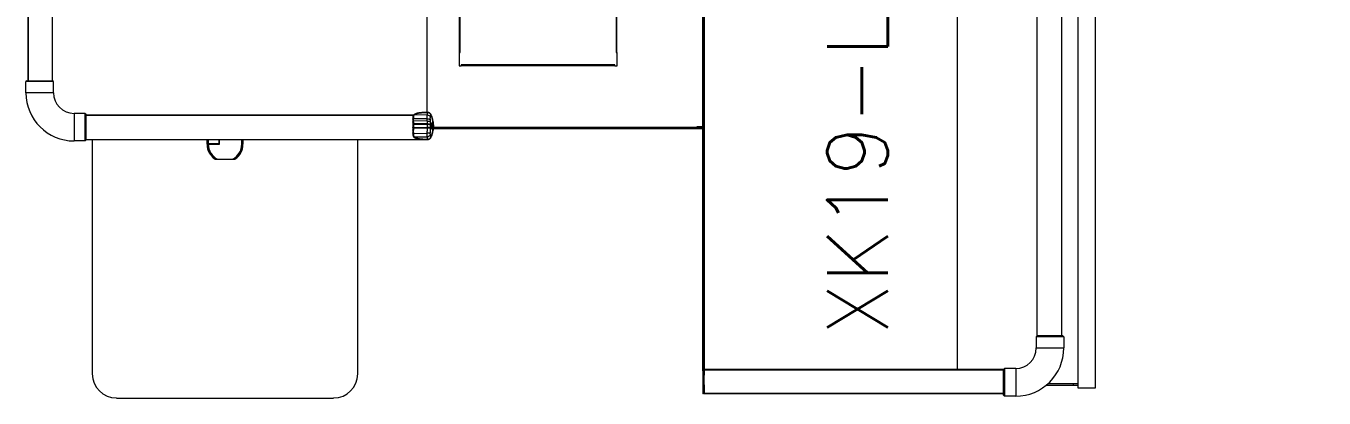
# Model space of a CAD drawing. Header units: inches. Extents: x 6 to 183294, y -48183 to 78918.
# Drawn here: x 153133 to 155578, y 44271 to 44971 of the extents above; entities that cross this region are included whole.
import ezdxf

# ---------------------------------------------------------------- set-up
doc = ezdxf.new("R2010")
doc.units = ezdxf.units.IN
doc.header["$MEASUREMENT"] = 0
doc.header["$PDMODE"] = 35
for name, color, linetype, lineweight in [('Aristas tangentes visibles(Kider)', 8, 'Continuous', 0), ('Aristas visibles(Kider)', 8, 'Continuous', 0), ('CASH COUNTERS', 8, 'Continuous', 0), ('DIM', 8, 'Continuous', 0)]:
    doc.layers.add(name, color=color, linetype=linetype, lineweight=lineweight)
doc.styles.get("Standard").update_dxf_attribs({"font": 'txt.shx'})
doc.dimstyles.new('1-10', dxfattribs={"dimscale": 0.15, "dimtxt": 2.5, "dimasz": 2.5, "dimexe": 1, "dimexo": 0.5, "dimgap": 0.09, "dimtad": 0, "dimdec": 3, "dimzin": 0, "dimdsep": 46, "dimtxsty": 'Standard', "dimblk": 'OBLIQUE', "dimcen": 2.5, "dimdle": 1, "dimadec": 0, "dimazin": 0, "dimtfac": 1, "dimtdec": 3, "dimtofl": 0, "dimtmove": 0, "dimatfit": 3, "dimfxl": 0, "dimtolj": 1, "dimtzin": 0, "dimarcsym": 0})

# ---------------------------------------------------------------- blocks, each defined once
blk = doc.blocks.new('A$C110C25FA')
at = {"color": 92, "true_color": 0x00db00}
for p, q in [((-1111.6, 955.3), (-1109, 955.3)), ((-1612, 942.3), (-1612, 378.1)), ((-1611, 942.3), (-1611, 378.1))]:
    blk.add_line(p, q, dxfattribs=at)
at = {"color": 1}
for p, q in [((-1615.1, 378.1), (-1616.9, 376.2)), ((-1616, 376.2), (-1616.9, 376.2)), ((-1616.9, 355.4), (-1616.9, 376.2)), ((-1615.3, 376.2), (-1616, 376.2)), ((-1610.3, 376.2), (-1615.3, 376.2)), ((-1615.3, 376.2), (-1615.3, 376.2)), ((-1615.1, 378.1), (-1566.9, 378.1)), ((-1605.1, 376.2), (-1610.3, 376.2)), ((-1570.2, 376.2), (-1605.1, 376.2)), ((-1616, 355.4), (-1616.9, 355.4)), ((-1615.3, 355.4), (-1616, 355.4)), ((-1615.3, 355.4), (-1615.3, 355.4)), ((-1610.3, 355.4), (-1615.3, 355.4)), ((-1605.1, 355.4), (-1610.3, 355.4)), ((-1570.2, 355.4), (-1605.1, 355.4))]:
    blk.add_line(p, q, dxfattribs=at)
at = {"color": 1, "linetype": 'Continuous', "lineweight": 18}
for q in [(-1596.6, 298.5), (-1596.6, 298.5), (-1593.9, 295), (-1593.9, 295)]:
    blk.add_line((-1596.6, 295), q, dxfattribs=at)
at = {"color": 92, "linetype": 'Continuous', "lineweight": 18, "true_color": 0x00db00}
for p, q in [((-1596.6, 246.7), (-1596.6, 295)), ((-1596.6, 246.7), (-1596.6, 295)), ((-1593.6, 246.7), (-1593.6, 294.7)), ((-1593.6, 246.7), (-1593.6, 294.7)), ((-1596.6, 246.7), (-1593.6, 246.7)), ((-1596.6, 237.4), (-1596.6, 246.7)), ((-1596.6, 246.7), (-1593.6, 246.7)), ((-1596.6, 237.4), (-1596.6, 246.7)), ((-1593.6, 237.4), (-1593.6, 246.7)), ((-1593.6, 237.4), (-1593.6, 246.7)), ((-1601.9, 237.4), (-591.9, 237.4)), ((-1601.9, 205.6), (-1601.9, 237.4)), ((-1601.9, 237.4), (-591.9, 237.4)), ((-1601.9, 205.6), (-1601.9, 237.4)), ((-591.9, 205.6), (-1601.9, 205.6)), ((-591.9, 205.6), (-1601.9, 205.6))]:
    blk.add_line(p, q, dxfattribs=at)
at = {"color": 1}
blk.add_arc((-1526.2, 355.4), 90.7, 180, 270, dxfattribs=at)
at = {"layer": 'Aristas tangentes visibles(Kider)', "color": 3}
for p, q in [((-1045.7, 2218.8), (-1045.7, 2219.7)), ((-1045.7, 2218.1), (-1045.7, 2218.8)), ((-1045.7, 2218.1), (-1045.7, 2218.1)), ((-1045.7, 2213.1), (-1045.7, 2218.1)), ((-1045.7, 2207.9), (-1045.7, 2213.1))]:
    blk.add_line(p, q, dxfattribs=at)
at = {"layer": 'Aristas tangentes visibles(Kider)', "color": 1}
for p, q in [((-1045.7, 2173.1), (-1045.7, 2207.9)), ((-1045.7, 2167.9), (-1045.7, 2173.1)), ((-1135.4, 2129.1), (-1136.4, 2129.1)), ((-1134.8, 2129.1), (-1135.4, 2129.1)), ((-1134.7, 2129.1), (-1134.8, 2129.1)), ((-1129.7, 2129.1), (-1134.7, 2129.1)), ((-1124.5, 2129.1), (-1129.7, 2129.1)), ((-1089.7, 2129.1), (-1124.5, 2129.1)), ((-1084.5, 2129.1), (-1089.7, 2129.1)), ((-1142.7, 1878.5), (-1142.7, 1878.1)), ((-1133.4, 1878.1), (-1142.7, 1878.1)), ((-1142.7, 1872.2), (-1141.8, 1872.2)), ((-1142.7, 1811.4), (-1142.7, 1813.2)), ((-1142.7, 1811), (-1142.7, 1811.4)), ((-1142.7, 1811.4), (-1133.4, 1811.4)), ((-1565.1, 355.4), (-1570.2, 355.4)), ((-1526.2, 316.6), (-1526.2, 311.4)), ((-1526.2, 311.4), (-1526.2, 276.6)), ((-1526.2, 276.6), (-1526.2, 271.4)), ((-1526.2, 271.4), (-1526.2, 266.3)), ((-1526.2, 266.3), (-1526.2, 265.7)), ((-1526.2, 266.3), (-1526.2, 266.3)), ((-1526.2, 265.7), (-1526.2, 264.7))]:
    blk.add_line(p, q, dxfattribs=at)
at = {"layer": 'Aristas tangentes visibles(Kider)', "color": 92, "true_color": 0x00db00}
for p, q in [((-1023, 2214.7), (-690.2, 2214.7)), ((-1023, 2169.9), (-690.2, 2169.9)), ((-1087.6, 2106.4), (-1087.6, 1489.4)), ((-1129.1, 1463.9), (-1129.5, 1487.8)), ((-1122.1, 1489.3), (-1121.9, 1463.9)), ((-1111.8, 1489.4), (-1116, 1489.4)), ((-1115.6, 1491.2), (-1115.6, 1491.2)), ((-1111.8, 1489.4), (-1111.8, 1489.4)), ((-1111.8, 1489.4), (-1111.8, 1465.4)), ((-1105.4, 1489.4), (-1110.9, 1489.4)), ((-1104.5, 1489.4), (-1104.5, 1465.4)), ((-1100.4, 1489.4), (-1104.5, 1489.4)), ((-1104.5, 1489.4), (-1104.5, 1489.4)), ((-1098.9, 1463.6), (-1098.7, 1489.4)), ((-1094.8, 1463.9), (-1094.7, 1489.3)), ((-1086.8, 1487.8), (-1087.2, 1463.9)), ((-1111.8, 1465.4), (-1111.8, 1465.4)), ((-1111.8, 1465.4), (-1111.8, 1463.4)), ((-1111.8, 1461.7), (-1111.8, 1461.7)), ((-1111.8, 1461.3), (-1111.8, 1461.3)), ((-1111.4, 955.3), (-1111.4, 1453.8)), ((-1104.5, 1465.4), (-1104.5, 1463.4)), ((-1104.5, 1465.4), (-1104.5, 1465.4)), ((-626.8, 1464.7), (-1082.7, 1464.7)), ((-994.7, 1399.7), (-994.7, 1110.2)), ((-639.1, 1403.5), (-969.9, 1403.5)), ((-969.9, 1106.4), (-639.1, 1106.4)), ((-1111, 955.3), (-1111, 945)), ((-1611.8, 943.7), (-1611.8, 944.7)), ((-1611.1, 943.7), (-1611.1, 944.7)), ((-1606.3, 943.7), (-1606.3, 944.7)), ((-1602.6, 943.7), (-1602.6, 944.7)), ((-1573.8, 943.7), (-1573.8, 944.7)), ((-1568.3, 943.7), (-1568.3, 944.7)), ((-1567.5, 942.3), (-1567.5, 378.1)), ((-1567, 943.7), (-1567, 944.7)), ((-1566.7, 943.7), (-1566.7, 944.7)), ((-1566.2, 942.3), (-1566.2, 377.3)), ((-1566.1, 941.6), (-627.7, 941.6)), ((-626.8, 945.6), (-1109, 945.6)), ((-1096.6, 943.7), (-1096.6, 944.7)), ((-1503.6, 314.6), (-690.2, 314.6))]:
    blk.add_line(p, q, dxfattribs=at)
at = {"layer": 'Aristas tangentes visibles(Kider)', "color": 92, "true_color": 0x00db00, "flags": 128}
for points in [[(-1133.6, 1462.9), (-1133.6, 1463.2), (-1133.6, 1463.5), (-1133.6, 1463.8), (-1133.6, 1464.1), (-1133.6, 1464.5), (-1133.6, 1464.8), (-1133.6, 1465.1), (-1133.6, 1465.4), (-1133.6, 1465.7), (-1133.6, 1466), (-1133.6, 1466.3), (-1133.6, 1466.6), (-1133.6, 1466.9), (-1133.6, 1467.2), (-1133.6, 1467.6), (-1133.6, 1467.9), (-1133.5, 1468.2), (-1133.5, 1468.5), (-1133.5, 1468.8), (-1133.5, 1469.1), (-1133.5, 1469.4), (-1133.5, 1469.7), (-1133.5, 1470), (-1133.5, 1470.2)], [(-1133.5, 1470.2), (-1133.4, 1471.4), (-1133.3, 1472.4), (-1133.3, 1473.4), (-1133.2, 1474.4), (-1133.1, 1475.3), (-1133, 1476.1), (-1132.9, 1477), (-1132.8, 1477.8), (-1132.7, 1478.6), (-1132.5, 1479.3), (-1132.4, 1480.1), (-1132.3, 1480.8), (-1132.1, 1481.5), (-1132, 1482.1), (-1131.8, 1482.8), (-1131.6, 1483.5), (-1131.4, 1484.1), (-1131.2, 1484.7), (-1130.9, 1485.3), (-1130.7, 1485.9), (-1130.4, 1486.4), (-1130.1, 1486.9), (-1129.8, 1487.3), (-1129.5, 1487.8)], [(-1129.5, 1487.8), (-1129.3, 1487.9), (-1129.1, 1488.1), (-1128.9, 1488.2), (-1128.8, 1488.3), (-1128.6, 1488.4), (-1128.4, 1488.5), (-1128.2, 1488.6), (-1127.9, 1488.7), (-1127.7, 1488.7), (-1127.4, 1488.8), (-1127.1, 1488.9), (-1126.8, 1488.9), (-1126.5, 1489), (-1126.2, 1489), (-1125.9, 1489.1), (-1125.5, 1489.1), (-1125.2, 1489.1), (-1124.8, 1489.2), (-1124.4, 1489.2), (-1124, 1489.2), (-1123.6, 1489.3), (-1123.1, 1489.3), (-1122.6, 1489.3), (-1122.1, 1489.3)], [(-1122.1, 1489.3), (-1121.9, 1489.3), (-1121.6, 1489.3), (-1121.4, 1489.3), (-1121.1, 1489.3), (-1120.9, 1489.3), (-1120.6, 1489.4), (-1120.4, 1489.4), (-1120.1, 1489.4), (-1119.9, 1489.4), (-1119.6, 1489.4), (-1119.4, 1489.4), (-1119.1, 1489.4), (-1118.9, 1489.4), (-1118.6, 1489.4), (-1118.4, 1489.4), (-1118.1, 1489.4), (-1117.9, 1489.4), (-1117.6, 1489.4), (-1117.3, 1489.4), (-1117.1, 1489.4), (-1116.8, 1489.4), (-1116.6, 1489.4), (-1116.3, 1489.4), (-1116, 1489.4)], [(-1100.4, 1489.4), (-1100.3, 1489.4), (-1100.3, 1489.4), (-1100.2, 1489.4), (-1100.1, 1489.4), (-1100.1, 1489.4), (-1100, 1489.4), (-1099.9, 1489.4), (-1099.9, 1489.4), (-1099.8, 1489.4), (-1099.7, 1489.4), (-1099.6, 1489.4), (-1099.6, 1489.4), (-1099.5, 1489.4), (-1099.4, 1489.4), (-1099.4, 1489.4), (-1099.3, 1489.4), (-1099.2, 1489.4), (-1099.2, 1489.4), (-1099.1, 1489.4), (-1099, 1489.4), (-1099, 1489.4), (-1098.9, 1489.4), (-1098.8, 1489.4), (-1098.7, 1489.4)], [(-1098.7, 1489.4), (-1098.6, 1489.4), (-1098.4, 1489.4), (-1098.2, 1489.4), (-1098.1, 1489.4), (-1097.9, 1489.4), (-1097.7, 1489.4), (-1097.5, 1489.4), (-1097.4, 1489.4), (-1097.2, 1489.4), (-1097, 1489.4), (-1096.8, 1489.4), (-1096.7, 1489.4), (-1096.5, 1489.4), (-1096.3, 1489.4), (-1096.2, 1489.4), (-1096, 1489.4), (-1095.8, 1489.4), (-1095.7, 1489.4), (-1095.5, 1489.3), (-1095.3, 1489.3), (-1095.2, 1489.3), (-1095, 1489.3), (-1094.8, 1489.3), (-1094.7, 1489.3)], [(-1094.7, 1489.3), (-1094.1, 1489.3), (-1093.6, 1489.3), (-1093.1, 1489.3), (-1092.7, 1489.3), (-1092.3, 1489.2), (-1091.8, 1489.2), (-1091.4, 1489.2), (-1091.1, 1489.1), (-1090.7, 1489.1), (-1090.3, 1489.1), (-1090, 1489), (-1089.7, 1488.9), (-1089.3, 1488.9), (-1089, 1488.8), (-1088.8, 1488.8), (-1088.5, 1488.7), (-1088.3, 1488.6), (-1088, 1488.5), (-1087.8, 1488.4), (-1087.6, 1488.3), (-1087.4, 1488.2), (-1087.2, 1488.1), (-1087, 1487.9), (-1086.8, 1487.8)], [(-1086.8, 1487.8), (-1086.5, 1487.3), (-1086.2, 1486.9), (-1085.9, 1486.4), (-1085.7, 1485.9), (-1085.4, 1485.3), (-1085.2, 1484.7), (-1084.9, 1484.1), (-1084.7, 1483.4), (-1084.5, 1482.7), (-1084.4, 1482), (-1084.2, 1481.4), (-1084.1, 1480.7), (-1083.9, 1480), (-1083.8, 1479.3), (-1083.7, 1478.5), (-1083.5, 1477.7), (-1083.4, 1476.9), (-1083.3, 1476.1), (-1083.2, 1475.2), (-1083.2, 1474.4), (-1083.1, 1473.4), (-1083, 1472.4), (-1082.9, 1471.4), (-1082.9, 1470.2)], [(-1082.9, 1470.2), (-1082.9, 1470), (-1082.8, 1469.7), (-1082.8, 1469.4), (-1082.8, 1469.1), (-1082.8, 1468.8), (-1082.8, 1468.5), (-1082.8, 1468.2), (-1082.8, 1467.9), (-1082.8, 1467.6), (-1082.8, 1467.2), (-1082.7, 1466.9), (-1082.7, 1466.6), (-1082.7, 1466.3), (-1082.7, 1466), (-1082.7, 1465.7), (-1082.7, 1465.4), (-1082.7, 1465.1), (-1082.7, 1464.8), (-1082.7, 1464.5), (-1082.7, 1464.1), (-1082.7, 1463.8), (-1082.7, 1463.5), (-1082.7, 1463.2), (-1082.7, 1462.9)], [(-1133.6, 1462.9), (-1133.4, 1462.9), (-1133.3, 1462.9), (-1133.1, 1463), (-1132.9, 1463), (-1132.7, 1463), (-1132.6, 1463), (-1132.4, 1463.1), (-1132.2, 1463.1), (-1132, 1463.1), (-1131.8, 1463.2), (-1131.7, 1463.2), (-1131.5, 1463.3), (-1131.3, 1463.3), (-1131.1, 1463.3), (-1130.9, 1463.4), (-1130.7, 1463.4), (-1130.5, 1463.5), (-1130.3, 1463.5), (-1130.1, 1463.6), (-1129.9, 1463.6), (-1129.7, 1463.7), (-1129.5, 1463.7), (-1129.3, 1463.8), (-1129.1, 1463.9)], [(-1129.8, 1457.2), (-1130, 1457.3), (-1130.3, 1457.4), (-1130.5, 1457.6), (-1130.7, 1457.7), (-1130.9, 1457.9), (-1131.1, 1458), (-1131.4, 1458.2), (-1131.6, 1458.4), (-1131.7, 1458.6), (-1131.9, 1458.8), (-1132.1, 1459), (-1132.3, 1459.2), (-1132.4, 1459.4), (-1132.6, 1459.6), (-1132.7, 1459.8), (-1132.9, 1460.1), (-1133, 1460.3), (-1133.1, 1460.5), (-1133.2, 1460.8), (-1133.3, 1461), (-1133.3, 1461.3), (-1133.4, 1461.5), (-1133.5, 1461.8), (-1133.5, 1462.1)], [(-1129.8, 1457.2), (-1129.6, 1457.2), (-1129.4, 1457.2), (-1129.2, 1457.2), (-1129, 1457.3), (-1128.8, 1457.3), (-1128.6, 1457.3), (-1128.4, 1457.3), (-1128.1, 1457.3), (-1127.9, 1457.3), (-1127.7, 1457.4), (-1127.5, 1457.4), (-1127.3, 1457.4), (-1127, 1457.4), (-1126.8, 1457.5), (-1126.6, 1457.5), (-1126.3, 1457.5), (-1126.1, 1457.6), (-1125.9, 1457.6), (-1125.6, 1457.6), (-1125.4, 1457.7), (-1125.2, 1457.7), (-1124.9, 1457.8), (-1124.7, 1457.8), (-1124.4, 1457.9)], [(-1086.6, 1457.2), (-1088.9, 1456.3), (-1091.1, 1455.4), (-1093.3, 1454.7), (-1095.3, 1454.1), (-1097.1, 1453.6), (-1098.9, 1453.2), (-1100.5, 1452.9), (-1102, 1452.7), (-1103.5, 1452.5), (-1105.1, 1452.4), (-1106.6, 1452.3), (-1108.2, 1452.3), (-1109.8, 1452.3), (-1111.3, 1452.4), (-1112.9, 1452.5), (-1114.4, 1452.7), (-1115.9, 1452.9), (-1117.5, 1453.2), (-1119.3, 1453.6), (-1121.1, 1454.1), (-1123.1, 1454.7), (-1125.3, 1455.4), (-1127.5, 1456.3), (-1129.8, 1457.2)], [(-1129.1, 1463.9), (-1129, 1463.9), (-1128.8, 1463.9), (-1128.6, 1463.9), (-1128.4, 1463.9), (-1128.2, 1464), (-1128, 1464), (-1127.8, 1464), (-1127.5, 1464), (-1127.3, 1464), (-1127, 1464), (-1126.7, 1464), (-1126.4, 1464), (-1126.1, 1464), (-1125.8, 1464), (-1125.5, 1464), (-1125.1, 1464), (-1124.8, 1464), (-1124.4, 1464), (-1124.1, 1464), (-1123.7, 1464), (-1123.2, 1464), (-1122.8, 1463.9), (-1122.4, 1463.9), (-1121.9, 1463.9)], [(-1124.4, 1457.9), (-1124.3, 1457.9), (-1124.2, 1457.9), (-1124.1, 1457.9), (-1124, 1457.9), (-1123.8, 1457.9), (-1123.7, 1458), (-1123.6, 1458), (-1123.4, 1458), (-1123.3, 1458), (-1123.1, 1458), (-1123, 1458), (-1122.8, 1458), (-1122.6, 1458), (-1122.4, 1458), (-1122.3, 1458), (-1122.1, 1458), (-1121.9, 1458), (-1121.7, 1458), (-1121.5, 1458), (-1121.2, 1457.9), (-1121, 1457.9), (-1120.8, 1457.9), (-1120.5, 1457.9), (-1120.2, 1457.9)], [(-1121.9, 1463.9), (-1121.5, 1463.9), (-1121.1, 1463.9), (-1120.8, 1463.8), (-1120.4, 1463.8), (-1120, 1463.8), (-1119.6, 1463.8), (-1119.2, 1463.7), (-1118.9, 1463.7), (-1118.5, 1463.7), (-1118.1, 1463.7), (-1117.7, 1463.7), (-1117.4, 1463.6), (-1117, 1463.6), (-1116.6, 1463.6), (-1116.1, 1463.6), (-1115.7, 1463.6), (-1115.3, 1463.5), (-1114.8, 1463.5), (-1114.4, 1463.5), (-1113.9, 1463.5), (-1113.4, 1463.5), (-1112.9, 1463.5), (-1112.3, 1463.4), (-1111.8, 1463.4)], [(-1120.2, 1457.9), (-1119.9, 1457.9), (-1119.6, 1457.8), (-1119.3, 1457.8), (-1118.9, 1457.8), (-1118.6, 1457.8), (-1118.3, 1457.7), (-1118, 1457.7), (-1117.7, 1457.7), (-1117.3, 1457.7), (-1117, 1457.7), (-1116.7, 1457.6), (-1116.3, 1457.6), (-1116, 1457.6), (-1115.6, 1457.6), (-1115.3, 1457.6), (-1114.9, 1457.5), (-1114.5, 1457.5), (-1114.1, 1457.5), (-1113.7, 1457.5), (-1113.3, 1457.5), (-1112.8, 1457.4), (-1112.4, 1457.4), (-1111.9, 1457.4), (-1111.4, 1457.4)], [(-1101, 1454.3), (-1101, 1454.5), (-1101.2, 1454.6), (-1101.5, 1454.7), (-1101.9, 1454.8), (-1102.3, 1454.9), (-1102.9, 1454.9), (-1103.6, 1455), (-1104.3, 1455), (-1105.2, 1455.1), (-1106.2, 1455.1), (-1107.2, 1455.1), (-1108.2, 1455.1), (-1109.2, 1455.1), (-1110.2, 1455.1), (-1111.1, 1455.1), (-1112, 1455), (-1112.8, 1455), (-1113.4, 1454.9), (-1114, 1454.9), (-1114.5, 1454.8), (-1114.8, 1454.7), (-1115.1, 1454.6), (-1115.3, 1454.5), (-1115.4, 1454.3)], [(-1115.4, 1454.3), (-1115.3, 1454.1), (-1115.1, 1454), (-1114.8, 1453.8), (-1114.4, 1453.6), (-1113.8, 1453.4), (-1113.2, 1453.2), (-1112.4, 1453), (-1111.6, 1452.9), (-1110.8, 1452.8), (-1109.9, 1452.7), (-1109, 1452.7), (-1108.2, 1452.6), (-1107.3, 1452.7), (-1106.4, 1452.7), (-1105.6, 1452.8), (-1104.7, 1452.9), (-1103.9, 1453), (-1103.2, 1453.2), (-1102.5, 1453.4), (-1102, 1453.6), (-1101.5, 1453.8), (-1101.2, 1454), (-1101, 1454.1), (-1101, 1454.3)], [(-1113.7, 1454.9), (-1113.5, 1454.7), (-1113.2, 1454.6), (-1112.8, 1454.4), (-1112.4, 1454.3), (-1111.9, 1454.1), (-1111.4, 1454), (-1110.9, 1453.9), (-1110.4, 1453.8), (-1109.8, 1453.8), (-1109.3, 1453.7), (-1108.7, 1453.7), (-1108.2, 1453.7), (-1107.6, 1453.7), (-1107.1, 1453.7), (-1106.5, 1453.8), (-1106, 1453.8), (-1105.4, 1453.9), (-1104.9, 1454), (-1104.4, 1454.1), (-1104, 1454.3), (-1103.5, 1454.4), (-1103.2, 1454.6), (-1102.9, 1454.7), (-1102.6, 1454.9)], [(-1111.8, 1463.4), (-1111.8, 1463.3), (-1111.8, 1463.2), (-1111.8, 1463.1), (-1111.8, 1462.9), (-1111.8, 1462.8), (-1111.8, 1462.7), (-1111.8, 1462.6), (-1111.8, 1462.4), (-1111.8, 1462.3), (-1111.8, 1462.2), (-1111.8, 1462.1), (-1111.8, 1462), (-1111.8, 1461.8), (-1111.8, 1461.7), (-1111.8, 1461.6), (-1111.8, 1461.5), (-1111.8, 1461.4), (-1111.8, 1461.2), (-1111.8, 1461.1), (-1111.8, 1461), (-1111.8, 1460.9), (-1111.8, 1460.8), (-1111.8, 1460.7), (-1111.8, 1460.6)], [(-1111.8, 1460.3), (-1111.8, 1460.1), (-1111.8, 1460), (-1111.8, 1459.8), (-1111.7, 1459.6), (-1111.7, 1459.5), (-1111.7, 1459.3), (-1111.7, 1459.2), (-1111.7, 1459), (-1111.7, 1458.9), (-1111.7, 1458.7), (-1111.7, 1458.6), (-1111.6, 1458.5), (-1111.6, 1458.3), (-1111.6, 1458.2), (-1111.6, 1458.1), (-1111.6, 1458), (-1111.6, 1457.9), (-1111.5, 1457.8), (-1111.5, 1457.7), (-1111.5, 1457.7), (-1111.5, 1457.6), (-1111.5, 1457.5), (-1111.4, 1457.4), (-1111.4, 1457.4)], [(-1111.4, 1457.4), (-1111.4, 1457.4), (-1111.4, 1457.4), (-1111.3, 1457.4), (-1111.3, 1457.4), (-1111.3, 1457.4), (-1111.2, 1457.4), (-1111.2, 1457.4), (-1111.2, 1457.4), (-1111.1, 1457.4), (-1111.1, 1457.4), (-1111.1, 1457.4), (-1111, 1457.4), (-1111, 1457.4), (-1111, 1457.4), (-1110.9, 1457.4), (-1110.9, 1457.4), (-1110.9, 1457.4), (-1110.8, 1457.4), (-1110.8, 1457.4), (-1110.8, 1457.4), (-1110.7, 1457.4), (-1110.7, 1457.4), (-1110.7, 1457.4), (-1110.6, 1457.4)], [(-1110.9, 1463.4), (-1110.7, 1463.4), (-1110.4, 1463.4), (-1110.2, 1463.4), (-1110, 1463.4), (-1109.8, 1463.4), (-1109.5, 1463.4), (-1109.3, 1463.4), (-1109.1, 1463.4), (-1108.8, 1463.4), (-1108.6, 1463.4), (-1108.4, 1463.4), (-1108.2, 1463.4), (-1107.9, 1463.4), (-1107.7, 1463.4), (-1107.5, 1463.4), (-1107.3, 1463.4), (-1107, 1463.4), (-1106.8, 1463.4), (-1106.6, 1463.4), (-1106.4, 1463.4), (-1106.1, 1463.4), (-1105.9, 1463.4), (-1105.7, 1463.4), (-1105.4, 1463.4)], [(-1110.6, 1457.4), (-1110.6, 1457.4), (-1110.6, 1457.5), (-1110.7, 1457.6), (-1110.7, 1457.6), (-1110.7, 1457.7), (-1110.7, 1457.8), (-1110.7, 1457.9), (-1110.7, 1458), (-1110.7, 1458.1), (-1110.8, 1458.2), (-1110.8, 1458.3), (-1110.8, 1458.4), (-1110.8, 1458.5), (-1110.8, 1458.6), (-1110.8, 1458.8), (-1110.8, 1458.9), (-1110.8, 1459.1), (-1110.8, 1459.2), (-1110.8, 1459.3), (-1110.9, 1459.5), (-1110.9, 1459.7), (-1110.9, 1459.8), (-1110.9, 1460), (-1110.9, 1460.2)], [(-1110.6, 1457.4), (-1110.4, 1457.4), (-1110.2, 1457.4), (-1110, 1457.4), (-1109.8, 1457.4), (-1109.6, 1457.4), (-1109.4, 1457.4), (-1109.2, 1457.4), (-1109, 1457.4), (-1108.8, 1457.3), (-1108.6, 1457.3), (-1108.4, 1457.3), (-1108.2, 1457.3), (-1108, 1457.3), (-1107.8, 1457.3), (-1107.6, 1457.3), (-1107.4, 1457.3), (-1107.2, 1457.4), (-1107, 1457.4), (-1106.8, 1457.4), (-1106.6, 1457.4), (-1106.4, 1457.4), (-1106.1, 1457.4), (-1105.9, 1457.4), (-1105.7, 1457.4)], [(-1104.9, 1457.4), (-1104.7, 1457.4), (-1104.5, 1457.4), (-1104.3, 1457.4), (-1104.1, 1457.4), (-1103.9, 1457.4), (-1103.7, 1457.4), (-1103.4, 1457.4), (-1103.2, 1457.4), (-1103, 1457.5), (-1102.8, 1457.5), (-1102.6, 1457.5), (-1102.4, 1457.5), (-1102.2, 1457.5), (-1102, 1457.5), (-1101.8, 1457.5), (-1101.6, 1457.5), (-1101.4, 1457.5), (-1101.2, 1457.5), (-1101, 1457.6), (-1100.7, 1457.6), (-1100.5, 1457.6), (-1100.3, 1457.6), (-1100.1, 1457.6), (-1099.9, 1457.6)], [(-1104.5, 1463.4), (-1104.3, 1463.4), (-1104.1, 1463.4), (-1103.8, 1463.4), (-1103.6, 1463.4), (-1103.3, 1463.5), (-1103.1, 1463.5), (-1102.9, 1463.5), (-1102.6, 1463.5), (-1102.4, 1463.5), (-1102.2, 1463.5), (-1101.9, 1463.5), (-1101.7, 1463.5), (-1101.4, 1463.5), (-1101.2, 1463.5), (-1101, 1463.5), (-1100.7, 1463.5), (-1100.5, 1463.6), (-1100.3, 1463.6), (-1100, 1463.6), (-1099.8, 1463.6), (-1099.6, 1463.6), (-1099.3, 1463.6), (-1099.1, 1463.6), (-1098.9, 1463.6)], [(-1099.9, 1457.6), (-1099.8, 1457.6), (-1099.6, 1457.6), (-1099.5, 1457.6), (-1099.3, 1457.7), (-1099.2, 1457.7), (-1099, 1457.7), (-1098.9, 1457.7), (-1098.7, 1457.7), (-1098.6, 1457.7), (-1098.4, 1457.7), (-1098.3, 1457.7), (-1098.1, 1457.7), (-1098, 1457.7), (-1097.8, 1457.8), (-1097.7, 1457.8), (-1097.5, 1457.8), (-1097.4, 1457.8), (-1097.2, 1457.8), (-1097.1, 1457.8), (-1096.9, 1457.8), (-1096.8, 1457.8), (-1096.6, 1457.8), (-1096.5, 1457.9), (-1096.3, 1457.9)], [(-1098.9, 1463.6), (-1098.7, 1463.6), (-1098.6, 1463.6), (-1098.4, 1463.7), (-1098.2, 1463.7), (-1098.1, 1463.7), (-1097.9, 1463.7), (-1097.7, 1463.7), (-1097.6, 1463.7), (-1097.4, 1463.7), (-1097.2, 1463.7), (-1097.1, 1463.7), (-1096.9, 1463.7), (-1096.7, 1463.8), (-1096.6, 1463.8), (-1096.4, 1463.8), (-1096.2, 1463.8), (-1096, 1463.8), (-1095.9, 1463.8), (-1095.7, 1463.8), (-1095.5, 1463.8), (-1095.4, 1463.8), (-1095.2, 1463.9), (-1095, 1463.9), (-1094.8, 1463.9)], [(-1096.3, 1457.9), (-1096, 1457.9), (-1095.8, 1457.9), (-1095.5, 1457.9), (-1095.3, 1457.9), (-1095, 1458), (-1094.8, 1458), (-1094.6, 1458), (-1094.4, 1458), (-1094.2, 1458), (-1094, 1458), (-1093.8, 1458), (-1093.6, 1458), (-1093.4, 1458), (-1093.3, 1458), (-1093.1, 1458), (-1093, 1458), (-1092.8, 1458), (-1092.7, 1458), (-1092.5, 1457.9), (-1092.4, 1457.9), (-1092.2, 1457.9), (-1092.1, 1457.9), (-1092, 1457.9), (-1091.9, 1457.9)], [(-1094.8, 1463.9), (-1094.4, 1463.9), (-1093.9, 1463.9), (-1093.4, 1463.9), (-1093, 1464), (-1092.6, 1464), (-1092.2, 1464), (-1091.8, 1464), (-1091.4, 1464), (-1091.1, 1464), (-1090.7, 1464), (-1090.4, 1464), (-1090.1, 1464), (-1089.8, 1464), (-1089.5, 1464), (-1089.2, 1464), (-1088.9, 1464), (-1088.7, 1464), (-1088.4, 1464), (-1088.2, 1464), (-1088, 1463.9), (-1087.7, 1463.9), (-1087.6, 1463.9), (-1087.4, 1463.9), (-1087.2, 1463.9)], [(-1091.9, 1457.9), (-1091.7, 1457.8), (-1091.4, 1457.8), (-1091.2, 1457.7), (-1090.9, 1457.7), (-1090.7, 1457.6), (-1090.5, 1457.6), (-1090.2, 1457.6), (-1090, 1457.5), (-1089.8, 1457.5), (-1089.5, 1457.5), (-1089.3, 1457.4), (-1089.1, 1457.4), (-1088.8, 1457.4), (-1088.6, 1457.4), (-1088.4, 1457.3), (-1088.2, 1457.3), (-1088, 1457.3), (-1087.8, 1457.3), (-1087.5, 1457.3), (-1087.3, 1457.3), (-1087.1, 1457.2), (-1086.9, 1457.2), (-1086.7, 1457.2), (-1086.6, 1457.2)], [(-1087.2, 1463.9), (-1087, 1463.8), (-1086.8, 1463.7), (-1086.6, 1463.7), (-1086.4, 1463.6), (-1086.2, 1463.6), (-1086, 1463.5), (-1085.8, 1463.5), (-1085.6, 1463.4), (-1085.4, 1463.4), (-1085.2, 1463.3), (-1085, 1463.3), (-1084.9, 1463.3), (-1084.7, 1463.2), (-1084.5, 1463.2), (-1084.3, 1463.1), (-1084.1, 1463.1), (-1083.9, 1463.1), (-1083.8, 1463), (-1083.6, 1463), (-1083.4, 1463), (-1083.2, 1463), (-1083.1, 1462.9), (-1082.9, 1462.9), (-1082.7, 1462.9)], [(-1082.8, 1462.1), (-1082.9, 1461.8), (-1082.9, 1461.5), (-1083, 1461.3), (-1083.1, 1461), (-1083.2, 1460.8), (-1083.2, 1460.5), (-1083.4, 1460.3), (-1083.5, 1460.1), (-1083.6, 1459.8), (-1083.7, 1459.6), (-1083.9, 1459.4), (-1084.1, 1459.2), (-1084.2, 1459), (-1084.4, 1458.8), (-1084.6, 1458.6), (-1084.8, 1458.4), (-1085, 1458.2), (-1085.2, 1458), (-1085.4, 1457.9), (-1085.6, 1457.7), (-1085.8, 1457.6), (-1086.1, 1457.4), (-1086.3, 1457.3), (-1086.6, 1457.2)]]:
    blk.add_lwpolyline(points, dxfattribs=at)
at = {"layer": 'Aristas tangentes visibles(Kider)', "color": 1}
for start, end in [(90, 147.5155), (212.4845, 270)]:
    blk.add_arc((-1142.7, 1844.7), 33.3, start, end, dxfattribs=at)
at = {"layer": 'Aristas tangentes visibles(Kider)', "color": 92, "true_color": 0x00db00, "extrusion": (0, 0, -1)}
for centre, major_axis, ratio, start_param, end_param in [((-1131.7, 1470.3), (-1.81, 0.09), 0.363453, 6.094219, 6.283184), ((-1127.8, 1487.8), (-1.41, 1.14), 0.914336, 5.538544, 6.283243), ((-1121.3, 1489.3), (-0.06, 1.81), 0.434398, 4.709426, 6.283185), ((-1115.6, 1489.4), (0, 1.81), 0.244336, 4.694936, 6.283185), ((-1111.6, 1489.4), (0, 1.81), 0.115215, 4.694936, 5.477337), ((-1111.6, 1489.4), (0, 1.81), 0.115215, 6.017806, 6.283182), ((-1110.8, 1489.4), (0, 1.81), 0.084379, 5.480797, 6.283185), ((-1105.6, 1489.4), (0, 1.81), 0.088532, 0, 0.801964), ((-1104.7, 1489.4), (0, 1.81), 0.117349, 0, 0.274052), ((-1104.7, 1489.4), (0, 1.81), 0.117349, 0.802181, 1.58825), ((-1100.9, 1489.4), (0, 1.81), 0.244336, 0, 1.58825), ((-1099.3, 1489.4), (0.01, 1.81), 0.296758, 6.282793, 7.870083), ((-1095.4, 1489.4), (0.05, 1.81), 0.403379, 0, 1.576998), ((-1088.6, 1487.8), (1.41, 1.14), 0.914336, 6.28312, 7.027827), ((-1084.6, 1470.3), (1.81, 0.09), 0.363453, 6.283185, 6.472151), ((-1127.5, 1463), (-0.19, 6.11), 0.994536, 4.591692, 4.726502), ((-1131.7, 1462.3), (-1.79, -0.28), 0.01725, 6.283184, 6.452744), ((-1123, 1464), (-1.92, 6.05), 0.958396, 3.695503, 4.990886), ((-1119.2, 1464), (-0.5, -6.33), 0.431881, 0.220608, 1.518917), ((-1115.2, 1455.4), (1.09, -0.02), 0.985886, 0.620106, 1.700746), ((-1106, 1463.5), (0.13, -6.34), 0.088167, 5.178818, 6.036064), ((-1108.2, 1463.5), (27.4, 0), 0.222603, 1.451105, 1.480815), ((-1105.3, 1463.5), (0.17, -6.34), 0.116848, 5.242269, 6.036685), ((-1105.3, 1463.5), (-0.17, 6.34), 0.116848, 1.59138, 2.039164), ((-1101.1, 1455.4), (-1.09, -0.02), 0.985886, 4.582454, 5.663028), ((-1100.8, 1463.7), (0.4, -6.33), 0.295167, 4.748329, 6.04567), ((-1097.4, 1464), (0.54, -6.32), 0.400642, 4.763982, 6.063617), ((-1093.3, 1464), (1.92, 6.05), 0.958395, 1.292265, 2.587635), ((-1088.8, 1463), (-0.19, -6.11), 0.994536, 4.698313, 4.833094), ((-1084.6, 1462.3), (1.79, -0.28), 0.01725, 6.113668, 6.283186), ((-1084.5, 1462.9), (1.81, -0.03), 0.010638, 0.168074, 0.168098)]:
    blk.add_ellipse(centre, major_axis=major_axis, ratio=ratio, start_param=start_param, end_param=end_param, dxfattribs=at)
at = {"layer": 'Aristas visibles(Kider)', "color": 3}
for p, q in [((-1045.7, 2219.7), (-1024.8, 2219.7)), ((-1024.8, 2218.8), (-1024.8, 2219.7)), ((-1023, 2217.9), (-1024.8, 2219.7)), ((-1024.8, 2218.1), (-1024.8, 2218.8)), ((-1024.8, 2213.1), (-1024.8, 2218.1)), ((-1024.8, 2218.1), (-1024.8, 2218.1)), ((-1024.8, 2207.9), (-1024.8, 2213.1))]:
    blk.add_line(p, q, dxfattribs=at)
at = {"layer": 'Aristas visibles(Kider)', "color": 1}
for p, q in [((-1024.8, 2173.1), (-1024.8, 2207.9)), ((-1023, 2217.9), (-1023, 2169.7)), ((-1045.7, 2167.9), (-1024.8, 2167.9)), ((-1024.8, 2167.9), (-1024.8, 2173.1)), ((-1024.8, 2167.9), (-1023, 2169.7)), ((-1136.4, 2108.2), (-1136.4, 2129.1)), ((-1084.5, 2108.2), (-1084.5, 2129.1)), ((-1136.4, 2108.2), (-1135.4, 2108.2)), ((-1136.4, 2108.2), (-1134.5, 2106.4)), ((-1135.4, 2108.2), (-1134.8, 2108.2)), ((-1134.8, 2108.2), (-1134.7, 2108.2)), ((-1134.7, 2108.2), (-1129.7, 2108.2)), ((-1134.5, 2106.4), (-1086.3, 2106.4)), ((-1129.7, 2108.2), (-1124.5, 2108.2)), ((-1124.5, 2108.2), (-1089.7, 2108.2)), ((-1089.7, 2108.2), (-1084.5, 2108.2)), ((-1084.5, 2108.2), (-1086.3, 2106.4)), ((-1170.9, 1863.5), (-1170.9, 1826)), ((-1142.7, 1878.5), (-1133.4, 1878.5)), ((-1142.7, 1876.2), (-1142.7, 1878.1)), ((-1142.7, 1876.2), (-1142.7, 1855.4)), ((-1141.8, 1871.3), (-1142.7, 1871.3)), ((-1141.8, 1876.2), (-1141.8, 1878.1)), ((-1141.8, 1878.1), (-1133.4, 1878.1)), ((-1141.8, 1856.3), (-1141.8, 1876.2)), ((-1133.4, 1876.2), (-1141.8, 1876.2)), ((-1142.7, 1855.4), (-1133.4, 1855.4)), ((-1133.4, 1856.3), (-1141.8, 1856.3)), ((-1142.7, 1813.2), (-1133.4, 1813.2)), ((-1133.4, 1811.4), (-1142.7, 1811.4)), ((-1133.4, 1811), (-1142.7, 1811)), ((-1565.1, 376.2), (-1570.2, 376.2)), ((-1565.1, 376.2), (-1566.9, 378.1)), ((-1565.1, 355.4), (-1565.1, 376.2)), ((-1505.4, 316.6), (-1526.2, 316.6)), ((-1505.4, 311.4), (-1505.4, 316.6)), ((-1505.4, 316.6), (-1503.6, 314.8)), ((-1505.4, 276.6), (-1505.4, 311.4)), ((-1503.6, 266.6), (-1503.6, 314.8)), ((-1505.4, 271.4), (-1505.4, 276.6)), ((-1505.4, 266.3), (-1505.4, 271.4)), ((-1505.4, 264.7), (-1526.2, 264.7)), ((-1505.4, 264.7), (-1503.6, 266.6)), ((-1505.4, 265.7), (-1505.4, 266.3)), ((-1505.4, 266.3), (-1505.4, 266.3)), ((-1505.4, 264.7), (-1505.4, 265.7))]:
    blk.add_line(p, q, dxfattribs=at)
at = {"layer": 'Aristas visibles(Kider)', "color": 92, "true_color": 0x00db00}
for p, q in [((-1023, 2215.8), (-690.2, 2215.8)), ((-1023, 2169.8), (-690.2, 2169.8)), ((-1133.4, 2106.4), (-1133.4, 1471.6)), ((-1087.5, 2106.4), (-1087.5, 1489.3)), ((-1133.4, 2094.7), (-1575, 2094.7)), ((-1620.4, 2049.4), (-1620.4, 1640.1)), ((-1575, 1594.7), (-1133.4, 1594.7)), ((-1111.6, 1491.2), (-1115.6, 1491.2)), ((-1111.7, 1491.2), (-1111.8, 1491.2)), ((-1111.8, 1491.2), (-1111.8, 1490.7)), ((-1111.8, 1490.7), (-1111.8, 1489.4)), ((-1111.8, 1489.4), (-1111.8, 1465.4)), ((-1111.6, 1491.2), (-1110.8, 1491.2)), ((-1110.9, 1490.7), (-1110.9, 1491.2)), ((-1110.9, 1489.4), (-1110.9, 1490.7)), ((-1110.9, 1489.4), (-1110.9, 1463.4)), ((-1105.6, 1491.2), (-1110.8, 1491.2)), ((-1104.7, 1491.2), (-1105.6, 1491.2)), ((-1105.4, 1491.2), (-1105.4, 1490.7)), ((-1105.4, 1490.7), (-1105.4, 1489.4)), ((-1105.4, 1463.4), (-1105.4, 1489.4)), ((-1100.9, 1491.2), (-1104.7, 1491.2)), ((-1104.5, 1491.2), (-1104.6, 1491.2)), ((-1104.5, 1490.7), (-1104.5, 1491.2)), ((-1104.5, 1489.4), (-1104.5, 1490.7)), ((-1104.5, 1465.4), (-1104.5, 1489.4)), ((-1112.9, 1454.3), (-1112.9, 958.5)), ((-1111.8, 1465.4), (-1111.8, 1463.4)), ((-1111.8, 1463.2), (-1111.8, 1463.2)), ((-1111.8, 1461.8), (-1111.8, 1461.8)), ((-1111.8, 1461.7), (-1111.8, 1461.7)), ((-1111.8, 1460.3), (-1111.8, 1460.6)), ((-1110.9, 1460.2), (-1110.9, 1463.4)), ((-1105.4, 1460.7), (-1105.4, 1463.4)), ((-1105.4, 1460.2), (-1105.4, 1460.7)), ((-1104.6, 1460.3), (-1104.5, 1460.4)), ((-1104.5, 1463.4), (-1104.5, 1465.4)), ((-1104.5, 1463.4), (-1104.5, 1460.7)), ((-1104.5, 1460.7), (-1104.5, 1460.4)), ((-969.9, 1403.7), (-994.9, 1403.7)), ((-994.9, 1403.7), (-994.9, 1399.7)), ((-994.9, 1399.7), (-994.7, 1399.7)), ((-992.9, 1399.7), (-994.7, 1399.7)), ((-992.9, 1110.2), (-992.9, 1399.7)), ((-969.9, 1403.5), (-969.9, 1403.7)), ((-969.9, 1403.5), (-969.9, 1401.7)), ((-969.9, 1401.7), (-639.1, 1401.7)), ((-994.7, 1110.2), (-994.9, 1110.2)), ((-994.9, 1110.2), (-994.9, 1106.2)), ((-994.9, 1106.2), (-969.9, 1106.2)), ((-994.7, 1110.2), (-992.9, 1110.2)), ((-639.1, 1108.1), (-969.9, 1108.1)), ((-969.9, 1108.1), (-969.9, 1106.4)), ((-969.9, 1106.2), (-969.9, 1106.4)), ((-1112.9, 958.5), (-1112.9, 945)), ((-1112.9, 945.6), (-1112.9, 955.3)), ((-1111.6, 955.3), (-1111.6, 945.6)), ((-1109, 955.3), (-1109, 945.6)), ((-1611.8, 944.7), (-1612.8, 944.7)), ((-1612.8, 943.7), (-1612.8, 944.7)), ((-1612.8, 943.7), (-1611.8, 943.7)), ((-1611, 942.3), (-1612, 942.3)), ((-1611.1, 944.7), (-1611.8, 944.7)), ((-1611.8, 943.7), (-1611.1, 943.7)), ((-1606.3, 944.7), (-1611.1, 944.7)), ((-1611.1, 944.7), (-1611.1, 944.7)), ((-1611.1, 943.7), (-1611.1, 944.7)), ((-1611.1, 943.7), (-1611.1, 943.7)), ((-1611.1, 943.7), (-1606.3, 943.7)), ((-1610.3, 942.3), (-1611, 942.3)), ((-1605.5, 942.3), (-1610.3, 942.3)), ((-1610.3, 942.3), (-1610.3, 942.3)), ((-1602.6, 944.7), (-1606.3, 944.7)), ((-1606.3, 943.7), (-1602.6, 943.7)), ((-1601.7, 942.3), (-1605.5, 942.3)), ((-1596.5, 944.7), (-1602.6, 944.7)), ((-1602.6, 943.7), (-1596.5, 943.7)), ((-1595.7, 942.3), (-1601.7, 942.3)), ((-1578.4, 944.7), (-1596.5, 944.7)), ((-1596.5, 943.7), (-1596.5, 944.7)), ((-1596.5, 943.7), (-1578.4, 943.7)), ((-1595.7, 942.3), (-1590.3, 942.3)), ((-1590.3, 942.3), (-1589.4, 942.3)), ((-1589.4, 942.3), (-1583.9, 942.3)), ((-1583.9, 942.3), (-1583, 942.3)), ((-1583, 942.3), (-1577.6, 942.3)), ((-1573.8, 944.7), (-1578.4, 944.7)), ((-1578.4, 943.7), (-1578.4, 944.7)), ((-1578.4, 943.7), (-1573.8, 943.7)), ((-1573, 942.3), (-1577.6, 942.3)), ((-1569.4, 944.7), (-1573.8, 944.7)), ((-1573.8, 943.7), (-1569.4, 943.7)), ((-1573.5, 943.7), (-1573.5, 942.3)), ((-1573.5, 943.7), (-1573.5, 942.6)), ((-1573.5, 942.6), (-1573.5, 942.6)), ((-1573.5, 942.3), (-1573.5, 942.6)), ((-1568.6, 942.3), (-1573, 942.3)), ((-1569.4, 944.7), (-1568.5, 944.7)), ((-1569.4, 943.7), (-1569.4, 944.7)), ((-1568.5, 943.7), (-1569.4, 943.7)), ((-1568.6, 942.3), (-1567.7, 942.3)), ((-1568.5, 944.7), (-1568.3, 944.7)), ((-1568.5, 943.7), (-1568.5, 944.7)), ((-1568.3, 943.7), (-1568.5, 943.7)), ((-1568.3, 944.7), (-1567, 944.7)), ((-1567, 943.7), (-1568.3, 943.7)), ((-1567.7, 942.3), (-1567.5, 942.3)), ((-1567.5, 942.3), (-1566.2, 942.3)), ((-1566.9, 944.7), (-1567, 944.7)), ((-1567, 943.7), (-1566.9, 943.7)), ((-1566.9, 944.7), (-1566.7, 944.7)), ((-1566.9, 943.7), (-1566.9, 944.7)), ((-1566.7, 944.7), (-1096.6, 944.7)), ((-627.7, 943.7), (-1566.7, 943.7)), ((-1566.1, 942.3), (-1566.2, 942.3)), ((-1566.1, 941.6), (-1566.1, 377.2)), ((-1111.6, 945.6), (-1112.9, 945.6)), ((-1112.8, 945), (-1112.9, 945)), ((-1112.9, 945), (-1112.9, 944.7)), ((-1111, 945), (-1109, 945)), ((-1109, 945.6), (-1109, 944.7)), ((-1095.4, 944.7), (-1096.6, 944.7)), ((-1094.8, 943.7), (-1094.8, 943.7)), ((-1566.1, 464.7), (-627.6, 464.7)), ((-1503.6, 314.7), (-690.2, 314.7)), ((-1503.6, 268.7), (-690.2, 268.7))]:
    blk.add_line(p, q, dxfattribs=at)
at = {"layer": 'Aristas visibles(Kider)', "color": 1, "flags": 128}
blk.add_lwpolyline([(-1134.8, 2108.2), (-1134.3, 2107.8), (-1133.8, 2107.3), (-1133.5, 2107.1), (-1133.4, 2107), (-1133.3, 2106.9), (-1133.2, 2106.8), (-1133.2, 2106.7), (-1133.1, 2106.7), (-1133.1, 2106.6)], dxfattribs=at)
at = {"layer": 'Aristas visibles(Kider)', "color": 92, "true_color": 0x00db00, "flags": 128}
for points in [[(-1133.5, 1470.4), (-1133.5, 1469.5), (-1133.6, 1468.6), (-1133.6, 1467.6), (-1133.6, 1466.7), (-1133.6, 1465.7), (-1133.6, 1464.8), (-1133.6, 1463.8), (-1133.6, 1462.9)], [(-1129.2, 1488.9), (-1129.4, 1488.6), (-1129.7, 1488.2), (-1129.9, 1487.9), (-1130.1, 1487.5), (-1130.4, 1487.1), (-1130.6, 1486.7), (-1130.8, 1486.2), (-1131, 1485.8), (-1131.1, 1485.3), (-1131.3, 1484.8), (-1131.5, 1484.3), (-1131.6, 1483.8), (-1131.8, 1483.3), (-1131.9, 1482.7), (-1132.1, 1482.2), (-1132.2, 1481.6), (-1132.3, 1481), (-1132.4, 1480.4), (-1132.5, 1479.7), (-1132.6, 1479.1), (-1132.7, 1478.4), (-1132.8, 1477.7), (-1132.9, 1477.1), (-1133, 1476.4), (-1133.1, 1475.7), (-1133.2, 1474.9), (-1133.2, 1474.2), (-1133.3, 1473.5), (-1133.3, 1472.7), (-1133.4, 1471.9), (-1133.4, 1471.2), (-1133.5, 1470.4)], [(-1121.4, 1491.2), (-1122, 1491.1), (-1122.6, 1491.1), (-1123.2, 1491.1), (-1123.8, 1491), (-1124.4, 1491), (-1124.9, 1490.9), (-1125.5, 1490.8), (-1126, 1490.7), (-1126.4, 1490.6), (-1126.9, 1490.4), (-1127.3, 1490.3), (-1127.8, 1490.1), (-1128.2, 1489.8), (-1128.5, 1489.6), (-1128.9, 1489.3), (-1129.2, 1488.9)], [(-1115.6, 1491.2), (-1116.3, 1491.2), (-1117.1, 1491.2), (-1117.8, 1491.2), (-1118.5, 1491.2), (-1119.3, 1491.2), (-1120, 1491.2), (-1120.7, 1491.2), (-1121.4, 1491.2)], [(-1110.9, 1491.2), (-1110.9, 1491.2), (-1111, 1491.2), (-1111, 1491.2), (-1111, 1491.2), (-1111.1, 1491.2), (-1111.1, 1491.2), (-1111.1, 1491.2), (-1111.2, 1491.2), (-1111.2, 1491.2), (-1111.2, 1491.2), (-1111.3, 1491.2), (-1111.3, 1491.2), (-1111.3, 1491.2), (-1111.4, 1491.2), (-1111.4, 1491.2), (-1111.4, 1491.2), (-1111.5, 1491.2), (-1111.5, 1491.2), (-1111.5, 1491.2), (-1111.6, 1491.2), (-1111.6, 1491.2), (-1111.6, 1491.2), (-1111.7, 1491.2), (-1111.7, 1491.2)], [(-1104.6, 1491.2), (-1104.7, 1491.2), (-1104.7, 1491.2), (-1104.7, 1491.2), (-1104.8, 1491.2), (-1104.8, 1491.2), (-1104.8, 1491.2), (-1104.9, 1491.2), (-1104.9, 1491.2), (-1104.9, 1491.2), (-1105, 1491.2), (-1105, 1491.2), (-1105, 1491.2), (-1105.1, 1491.2), (-1105.1, 1491.2), (-1105.1, 1491.2), (-1105.2, 1491.2), (-1105.2, 1491.2), (-1105.2, 1491.2), (-1105.3, 1491.2), (-1105.3, 1491.2), (-1105.3, 1491.2), (-1105.4, 1491.2), (-1105.4, 1491.2), (-1105.4, 1491.2)], [(-1099.3, 1491.2), (-1100.1, 1491.2), (-1100.9, 1491.2)], [(-1095.3, 1491.2), (-1096.3, 1491.2), (-1097.3, 1491.2), (-1098.3, 1491.2), (-1099.3, 1491.2)], [(-1087.1, 1488.9), (-1087.5, 1489.3), (-1087.8, 1489.6), (-1088.2, 1489.9), (-1088.6, 1490.1), (-1089.1, 1490.3), (-1089.5, 1490.5), (-1090, 1490.6), (-1090.5, 1490.7), (-1091, 1490.8), (-1091.6, 1490.9), (-1092.2, 1491), (-1092.8, 1491), (-1093.4, 1491.1), (-1094, 1491.1), (-1094.7, 1491.2), (-1095.3, 1491.2)], [(-1082.8, 1470.4), (-1082.9, 1471.2), (-1082.9, 1471.9), (-1083, 1472.7), (-1083, 1473.5), (-1083.1, 1474.2), (-1083.2, 1474.9), (-1083.2, 1475.7), (-1083.3, 1476.4), (-1083.4, 1477.1), (-1083.5, 1477.8), (-1083.6, 1478.4), (-1083.7, 1479.1), (-1083.8, 1479.7), (-1083.9, 1480.4), (-1084, 1481), (-1084.1, 1481.6), (-1084.3, 1482.2), (-1084.4, 1482.7), (-1084.6, 1483.3), (-1084.7, 1483.8), (-1084.9, 1484.3), (-1085, 1484.8), (-1085.2, 1485.3), (-1085.4, 1485.8), (-1085.6, 1486.2), (-1085.8, 1486.7), (-1086, 1487.1), (-1086.2, 1487.5), (-1086.4, 1487.9), (-1086.6, 1488.2), (-1086.9, 1488.6), (-1087.1, 1488.9)], [(-1082.7, 1462.9), (-1082.7, 1463.8), (-1082.7, 1464.8), (-1082.7, 1465.7), (-1082.7, 1466.7), (-1082.7, 1467.6), (-1082.8, 1468.6), (-1082.8, 1469.5), (-1082.8, 1470.4)], [(-1133.6, 1462.9), (-1133.6, 1462.5), (-1133.5, 1462.1)], [(-1133.5, 1462.1), (-1133.5, 1461.7), (-1133.4, 1461.3), (-1133.2, 1460.9), (-1133.1, 1460.5), (-1132.9, 1460.2), (-1132.7, 1459.8), (-1132.5, 1459.5), (-1132.3, 1459.1), (-1132, 1458.8), (-1131.8, 1458.5), (-1131.5, 1458.3), (-1131.2, 1458), (-1130.8, 1457.8), (-1130.5, 1457.6), (-1130.1, 1457.4), (-1129.8, 1457.2)], [(-1129.8, 1457.2), (-1128.5, 1456.7), (-1127.2, 1456.1), (-1125.9, 1455.6), (-1124.6, 1455.2), (-1123.3, 1454.7), (-1121.9, 1454.3), (-1120.6, 1453.9), (-1119.2, 1453.6), (-1117.9, 1453.3), (-1116.5, 1453), (-1115.1, 1452.8), (-1113.7, 1452.6), (-1112.4, 1452.5), (-1111, 1452.4), (-1109.6, 1452.3), (-1108.2, 1452.3), (-1106.8, 1452.3), (-1105.4, 1452.4), (-1104, 1452.5), (-1102.6, 1452.6), (-1101.2, 1452.8), (-1099.8, 1453), (-1098.5, 1453.3), (-1097.1, 1453.6), (-1095.7, 1453.9), (-1094.4, 1454.3), (-1093.1, 1454.7), (-1091.7, 1455.2), (-1090.4, 1455.6), (-1089.1, 1456.1), (-1087.8, 1456.7), (-1086.6, 1457.2)], [(-1114.5, 1454.7), (-1114.5, 1454.7), (-1114.4, 1454.7), (-1114.4, 1454.7), (-1114.3, 1454.7), (-1114.1, 1454.8), (-1113.8, 1454.8), (-1113.5, 1454.9), (-1113.2, 1454.9), (-1112.8, 1455), (-1112.3, 1455), (-1111.9, 1455), (-1111.4, 1455), (-1110.9, 1455), (-1110.4, 1455.1), (-1109.8, 1455.1), (-1109.3, 1455.1), (-1108.7, 1455.1), (-1108.2, 1455.1), (-1107.6, 1455.1), (-1107, 1455.1), (-1106.5, 1455.1), (-1106, 1455.1), (-1105.4, 1455), (-1104.9, 1455), (-1104.4, 1455), (-1104, 1455), (-1103.6, 1455), (-1103.2, 1454.9), (-1102.8, 1454.9), (-1102.5, 1454.8), (-1102.2, 1454.8), (-1102, 1454.7), (-1102, 1454.7), (-1101.9, 1454.7), (-1101.9, 1454.7), (-1101.9, 1454.7)], [(-1111.8, 1463.4), (-1111.8, 1463.3), (-1111.8, 1463.2), (-1111.8, 1463.1), (-1111.8, 1462.9), (-1111.8, 1462.8), (-1111.8, 1462.7), (-1111.8, 1462.6), (-1111.8, 1462.4), (-1111.8, 1462.3), (-1111.8, 1462.2), (-1111.8, 1462.1), (-1111.8, 1462), (-1111.8, 1461.8), (-1111.8, 1461.7), (-1111.8, 1461.6), (-1111.8, 1461.5), (-1111.8, 1461.4), (-1111.8, 1461.2), (-1111.8, 1461.1), (-1111.8, 1461), (-1111.8, 1460.9), (-1111.8, 1460.8), (-1111.8, 1460.7), (-1111.8, 1460.6)], [(-1111.8, 1460.3), (-1111.8, 1460.3), (-1111.7, 1460.3), (-1111.7, 1460.3), (-1111.6, 1460.3), (-1111.6, 1460.3), (-1111.6, 1460.3), (-1111.5, 1460.3), (-1111.5, 1460.3), (-1111.5, 1460.3), (-1111.4, 1460.3), (-1111.4, 1460.2), (-1111.3, 1460.2), (-1111.3, 1460.2), (-1111.3, 1460.2), (-1111.2, 1460.2), (-1111.2, 1460.2), (-1111.2, 1460.2), (-1111.1, 1460.2), (-1111.1, 1460.2), (-1111, 1460.2), (-1111, 1460.2), (-1111, 1460.2), (-1110.9, 1460.2), (-1110.9, 1460.2)], [(-1105.4, 1460.2), (-1105.4, 1460.2), (-1105.4, 1460.2), (-1105.3, 1460.2), (-1105.3, 1460.2), (-1105.3, 1460.2), (-1105.2, 1460.2), (-1105.2, 1460.2), (-1105.1, 1460.2), (-1105.1, 1460.2), (-1105.1, 1460.2), (-1105, 1460.2), (-1105, 1460.3), (-1105, 1460.3), (-1104.9, 1460.3), (-1104.9, 1460.3), (-1104.8, 1460.3), (-1104.8, 1460.3), (-1104.8, 1460.3), (-1104.7, 1460.3), (-1104.7, 1460.3), (-1104.7, 1460.3), (-1104.6, 1460.3), (-1104.6, 1460.3), (-1104.6, 1460.3)], [(-1086.6, 1457.2), (-1086.2, 1457.4), (-1085.8, 1457.6), (-1085.5, 1457.8), (-1085.2, 1458), (-1084.9, 1458.3), (-1084.6, 1458.5), (-1084.3, 1458.8), (-1084, 1459.1), (-1083.8, 1459.5), (-1083.6, 1459.8), (-1083.4, 1460.2), (-1083.2, 1460.5), (-1083.1, 1460.9), (-1083, 1461.3), (-1082.9, 1461.7), (-1082.8, 1462.1)], [(-1082.8, 1462.1), (-1082.7, 1462.5), (-1082.7, 1462.9)]]:
    blk.add_lwpolyline(points, dxfattribs=at)
at = {"layer": 'Aristas visibles(Kider)', "color": 1}
for centre, radius, start, end in [((-1045.7, 2129.1), 90.7, 90, 180), ((-1045.7, 2129.1), 38.8, 90, 180), ((-1142.7, 1844.7), 33.8, 90, 146.3269), ((-1142.7, 1844.7), 33.3, 90, 147.5155), ((-1142.7, 1844.7), 31.5, 90, 153.1365), ((-1142.7, 1844.7), 31.5, 206.8635, 270), ((-1142.7, 1844.7), 33.3, 212.4845, 270), ((-1142.7, 1844.7), 33.8, 213.6731, 270), ((-1526.2, 355.4), 38.8, 180, 270)]:
    blk.add_arc(centre, radius, start, end, dxfattribs=at)
at = {"layer": 'Aristas visibles(Kider)', "color": 92, "true_color": 0x00db00}
for centre, radius, start, end in [((-1575, 2049.4), 45.3, 90, 180), ((-1575, 1640.1), 45.3, 180, 270), ((-1111, 945.6), 1.96, 180.0001, 206.439), ((-1111, 945.6), 0.601, 180.0001, 270)]:
    blk.add_arc(centre, radius, start, end, dxfattribs=at)
at = {"color": 1, "insert": (-1502.1, 710.7), "char_height": 114.3, "width": 37289.283, "attachment_point": 1}
blk.add_mtext('XK19-LHS', dxfattribs=at)
blk = doc.blocks.new('gr cat')
at = {"layer": 'CASH COUNTERS', "color": 150, "xscale": 0.001000000000000001, "yscale": 0.001000000000000001, "zscale": 0.001000000000000001, "rotation": 90}
blk.add_blockref('A$C110C25FA', (7.1631, -10.9084, 395.196), dxfattribs=at)

msp = doc.modelspace()

# ---------------------------------------------------------------- block references
at = {"color": 2, "xscale": 1000, "yscale": 1000, "zscale": 1000}
msp.add_blockref('gr cat', (148189.581, 56799.358, -295932.873), dxfattribs=at)

doc.saveas('drawing.dxf')
